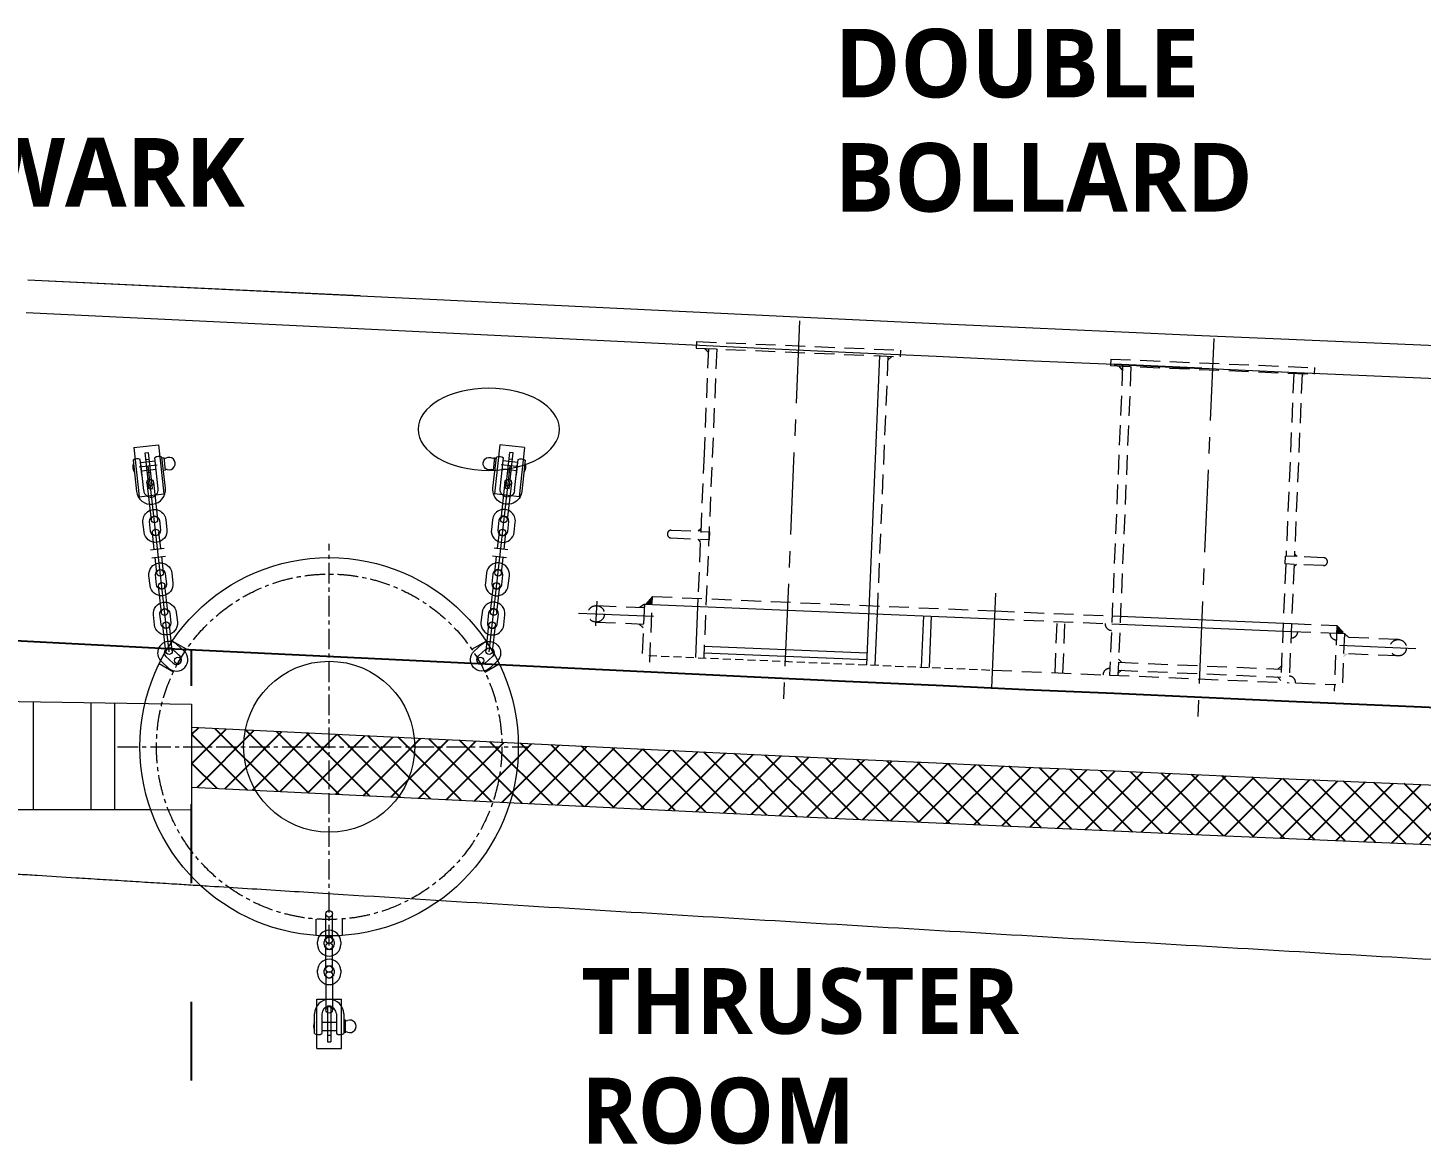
# Model space of a CAD drawing. Extents: x 766778 to 845620, y 133762 to 209800.
# Drawn here: x 772634 to 776870, y 191789 to 195188 of the extents above; entities that cross this region are included whole.
import ezdxf

# ---------------------------------------------------------------- set-up
doc = ezdxf.new("R2010")
doc.units = 0
doc.header["$MEASUREMENT"] = 0
for name, pattern in [('ACAD_ISO03W100', [30, 12, -18]), ('CENTER', [2, 1.25, -0.25, 0.25, -0.25]), ('CENTERX2', [4, 2.5, -0.5, 0.5, -0.5]), ('HIDDEN', [0.375, 0.25, -0.125]), ('HIDDEN medium', [90, 60, -30])]:
    doc.linetypes.add(name, pattern=pattern)
doc.layers.get('0').update_dxf_attribs({"color": 1, "linetype": 'CONTINUOUS'})
for name, color, linetype in [('1', 2, 'CONTINUOUS'), ('6', 7, 'CONTINUOUS'), ('GA', 7, 'CONTINUOUS')]:
    doc.layers.add(name, color=color, linetype=linetype)
doc.layers.add('5_16.79@3.35', color=7, linetype='CONTINUOUS', true_color=0x000000)
doc.layers.add('DIM', color=1, linetype='CONTINUOUS', lineweight=25)

# ---------------------------------------------------------------- blocks, each defined once
blk = doc.blocks.new('sfg')
at = {"linetype": 'HIDDEN medium', "lineweight": 9}
h = blk.add_hatch(color=7, dxfattribs=at)
h.paths.add_polyline_path([(2280602.3, 103863.9), (2280590.3, 103864.4), (2280601.8, 103851.9)])
h.paths.add_polyline_path([(2281159.8, 103840.3), (2281147.8, 103840.8), (2281147.3, 103828.8)])
h = blk.add_hatch(color=7, dxfattribs=at)
h.paths.add_polyline_path([(2281861.1, 103810.6), (2281849.2, 103811.1), (2281860.6, 103798.6)])
h.paths.add_polyline_path([(2282418.6, 103787), (2282406.7, 103787.5), (2282406.2, 103775.6)])
h = blk.add_hatch(color=7, dxfattribs=at)
h.paths.add_polyline_path([(2280570.8, 103308.7), (2280578.8, 103308.4), (2280579.1, 103316.4)])
h.paths.add_polyline_path([(2280577.8, 103284.4), (2280569.8, 103284.7), (2280577.4, 103276.4)])
h = blk.add_hatch(color=7, dxfattribs=at)
h.paths.add_polyline_path([(2282391.2, 103231.7), (2282383.2, 103232), (2282383.5, 103240)])
h.paths.add_polyline_path([(2282382.1, 103208.1), (2282390.1, 103207.7), (2282381.8, 103200.1)])
h = blk.add_hatch(color=7, dxfattribs=at)
h.paths.add_polyline_path([(2280407.3, 103087.4), (2280392.8, 103077), (2280406.8, 103076.4)])
h.paths.add_polyline_path([(2280404.7, 103026.5), (2280390.6, 103027.1), (2280404.2, 103015.5)])
for points in [[(2280431.3, 103086.4), (2280432.3, 103110.4), (2280411.3, 103087.3)], [(2282535.4, 102997.4), (2282512.4, 103022.4), (2282511.4, 102998.4)]]:
    blk.add_hatch(color=7, dxfattribs=at).paths.add_polyline_path(points)
h = blk.add_hatch(color=7, dxfattribs=at)
h.paths.add_polyline_path([(2282535.4, 102997.4), (2282549, 102985.8), (2282534.9, 102986.4)])
h.paths.add_polyline_path([(2282532.8, 102936.5), (2282546.9, 102935.9), (2282532.3, 102925.5)])
at = {"color": 7, "linetype": 'CENTERX2', "lineweight": 9, "ltscale": 100}
for p, q in [((2280879.1, 103947.9), (2280830, 102789.2)), ((2282137.9, 103894.7), (2282088.9, 102736))]:
    blk.add_line(p, q, dxfattribs=at)
at = {"color": 7, "linetype": 'HIDDEN medium', "lineweight": 9}
for p, q in [((2280566.2, 103885.4), (2280565.3, 103865.4)), ((2280565.3, 103865.4), (2281184.8, 103839.2)), ((2280566.2, 103885.4), (2281185.6, 103859.2)), ((2280627.6, 103862.8), (2280587.9, 102923.6)), ((2280602.3, 103863.9), (2280588.7, 103544.2)), ((2280601.8, 103851.9), (2280590.3, 103864.4)), ((2281185.6, 103859.2), (2281184.8, 103839.2)), ((2281147.8, 103840.8), (2281115.7, 103081.5)), ((2281147.3, 103828.8), (2281159.8, 103840.3)), ((2281861.1, 103810.6), (2281821.4, 102871.5)), ((2281825, 103832.2), (2281824.2, 103812.2)), ((2281824.2, 103812.2), (2282443.6, 103786)), ((2281825, 103832.2), (2282444.5, 103806)), ((2281886.5, 103809.5), (2281846.8, 102870.4)), ((2281860.6, 103798.6), (2281849.2, 103811.1)), ((2282444.5, 103806), (2282443.6, 103786)), ((2282381.3, 103788.6), (2282357.8, 103233.1)), ((2282406.7, 103787.5), (2282383.2, 103232)), ((2280588.7, 103544.2), (2280570.1, 103104.6)), ((2280488.7, 103312.2), (2280606.2, 103307.2)), ((2280579.1, 103316.4), (2280570.8, 103308.7)), ((2280605.2, 103283.2), (2280606.2, 103307.2)), ((2280487.7, 103288.2), (2280605.2, 103283.2)), ((2280569.8, 103284.7), (2280577.4, 103276.4)), ((2282354.7, 103209.2), (2282355.7, 103233.2)), ((2282473.2, 103228.2), (2282355.7, 103233.2)), ((2282383.5, 103240), (2282391.2, 103231.7)), ((2282356.8, 103209.1), (2282341.5, 102849.5)), ((2282472.2, 103204.2), (2282354.7, 103209.2)), ((2282382.1, 103208.1), (2282366.9, 102848.4)), ((2282390.1, 103207.7), (2282381.8, 103200.1)), ((2280261.9, 103082.6), (2280406.8, 103076.4)), ((2280407.3, 103087.4), (2280392.8, 103077)), ((2280407.3, 103087.4), (2280399.8, 102911.6)), ((2280432.3, 103110.4), (2280411.3, 103087.3)), ((2280423.8, 102910.6), (2280432.3, 103110.4)), ((2280432.3, 103110.4), (2281472.3, 103066.4)), ((2281471.3, 103042.4), (2281828, 103027.3)), ((2281472.3, 103066.4), (2281829, 103051.3)), ((2280259.8, 103032.6), (2280404.7, 103026.5)), ((2280404.2, 103015.5), (2280390.6, 103027.1)), ((2281655.6, 102878.5), (2281662.2, 103034.3)), ((2281679.5, 102877.5), (2281686.1, 103033.3)), ((2282373.5, 103004.2), (2282511.4, 102998.4)), ((2282374.5, 103028.2), (2282512.4, 103022.4)), ((2282512.4, 103022.4), (2282504, 102822.6)), ((2282511.4, 102998.4), (2282535.4, 102997.4)), ((2282512.4, 103022.4), (2282531.5, 103001.6)), ((2282535.4, 102997.4), (2282527.9, 102821.6)), ((2282699.8, 102979.4), (2282534.9, 102986.4)), ((2282535.4, 102997.4), (2282549, 102985.8)), ((2281848.9, 102920.3), (2281858.5, 102909.9)), ((2282697.6, 102929.5), (2282532.8, 102936.5)), ((2281464.7, 102886.6), (2281801.4, 102872.3)), ((2281821.4, 102871.5), (2282366.9, 102848.4)), ((2281857.5, 102886), (2281847, 102876.4)), ((2281847.5, 102886.4), (2282342.2, 102865.4)), ((2281848.5, 102910.4), (2282343.2, 102889.4)), ((2282343.7, 102899.4), (2282333.2, 102889.8)), ((2282332.2, 102865.9), (2282341.8, 102855.5)), ((2282386.9, 102847.5), (2282508.8, 102842.4))]:
    blk.add_line(p, q, dxfattribs=at)
at = {"color": 7, "linetype": 'HIDDEN medium', "lineweight": 9, "ltscale": 100}
for p, q in [((2281122.4, 103841.9), (2281082.7, 102902.7)), ((2280262.5, 103096.5), (2280259.3, 103021.1)), ((2280407.3, 103087.4), (2281471.3, 103042.4)), ((2280570.1, 103104.6), (2280562.5, 102924.7)), ((2281474.6, 103120.8), (2281462.5, 102832.8)), ((2280206.9, 103059.9), (2280434.9, 103050.2)), ((2281115.7, 103081.5), (2281108, 102901.6)), ((2281249.9, 102895.6), (2281256.5, 103051.5)), ((2281273.9, 102894.6), (2281280.5, 103050.5)), ((2281829, 103051.3), (2282374.5, 103028.2)), ((2281828, 103027.3), (2282373.5, 103004.2)), ((2280589.4, 102959.6), (2281084.2, 102938.7)), ((2282520.3, 102962), (2282752.8, 102952.2)), ((2280588.6, 102939.6), (2281083.3, 102918.7))]:
    blk.add_line(p, q, dxfattribs=at)
at = {"color": 7, "linetype": 'HIDDEN', "lineweight": 9, "ltscale": 100}
blk.add_line((2280420.7, 102930.7), (2281464.7, 102886.6), dxfattribs=at)
at = {"color": 7, "linetype": 'HIDDEN medium', "lineweight": 9}
for centre in [(2280260.9, 103057.6), (2282698.7, 102954.5)]:
    blk.add_circle(centre, 25, dxfattribs=at)
for centre, radius, start, end in [((2280489.2, 103300.2), 12, 92.341, 262.8137), ((2282471.7, 103216.3), 12, 272.341, 82.8137), ((2281828, 103027.3), 20, 177.5773, 267.5773), ((2282373.5, 103004.2), 20, 267.5773, 357.5773), ((2282511.4, 102998.4), 20, 177.5773, 267.5773), ((2281821.4, 102871.5), 20, 87.5773, 177.5773), ((2282366.9, 102848.4), 20, 357.5773, 87.5773)]:
    blk.add_arc(centre, radius, start, end, dxfattribs=at)
blk = doc.blocks.new('A$C0AF0799E')
at = {"color": 253, "linetype": 'Continuous', "lineweight": 5}
for p, q in [((-66.5, 85.8), (-66.5, -9.5)), ((-44.5, 85.8), (-44.5, -9.5)), ((0, 85.8), (0, 3.3)), ((22, -9.5), (22, 85.8)), ((-71.5, -6.2), (-71.5, 31.8)), ((-71.5, 31.8), (-66.5, 31.8)), ((0, 25.5), (-44.5, 25.5)), ((0, 0), (-44.5, 0)), ((0, 38), (0, -9.5)), ((-71.5, -6.2), (-66.5, -6.2))]:
    blk.add_line(p, q, dxfattribs=at)
for centre, radius, start, end in [((-22.2, 85.8), 44.2, 0, 180), ((-22.2, 85.8), 22.2, 0, 180), ((-85.5, 12.8), 19, 65.4822, 294.5178), ((-75.6, 34.6), 5, 245.0905, 324.7924), ((-1.7, 12.8), 26.9, 331.7008, 28.2992), ((-75.6, -9.1), 5, 35.2076, 114.9095), ((-55.5, 9.2), 21.7, 239.4898, 300.5102), ((11, 9.2), 21.7, 239.4898, 300.5102)]:
    blk.add_arc(centre, radius, start, end, dxfattribs=at)
blk = doc.blocks.new('A$C2D362A5A')
at = {"color": 253, "lineweight": 5}
for p, q in [((-593.7, 909.2), (-519.1, 917.5)), ((-593.7, 909.2), (-577.1, 760.2)), ((-559.1, 893), (-549.2, 894.1)), ((-547, 783.6), (-559.1, 893)), ((-537.1, 784.7), (-549.2, 894.1)), ((-519.1, 917.5), (-502.5, 768.4)), ((519.1, 917.5), (502.5, 768.4)), ((593.7, 909.2), (519.1, 917.5)), ((537.1, 784.7), (549.2, 894.1)), ((547, 783.6), (559.1, 893)), ((559.1, 893), (549.2, 894.1)), ((593.7, 909.2), (577.1, 760.2)), ((-577.1, 760.2), (-502.5, 768.4)), ((-547, 783.6), (-537.1, 784.7)), ((577.1, 760.2), (502.5, 768.4)), ((547, 783.6), (537.1, 784.7)), ((-37.5, -917), (-37.5, -767)), ((-37.5, -767), (37.5, -767)), ((-5, -787), (-5, -897)), ((-5, -787), (5, -787)), ((5, -787), (5, -897)), ((37.5, -917), (37.5, -767)), ((-37.5, -917), (37.5, -917)), ((-5, -897), (5, -897))]:
    blk.add_line(p, q, dxfattribs=at)
at = {"color": 253, "lineweight": 5, "ltscale": 25}
for p, q in [((-486.5, 288.4), (-550, 853.7)), ((-550, 853.7), (-550, 853.7)), ((486.5, 288.4), (550, 853.7)), ((550, 853.7), (550, 853.7))]:
    blk.add_line(p, q, dxfattribs=at)
at = {"color": 253, "linetype": 'Continuous', "lineweight": 5, "ltscale": 3}
for p, q in [((-554.2, 802.3), (-541.3, 690)), ((-534.3, 804.6), (-521.4, 692.3)), ((534.3, 804.6), (521.4, 692.3)), ((554.2, 802.3), (541.3, 690)), ((-433.3, 296.4), (-476.8, 321.4)), ((433.3, 296.4), (476.8, 321.4)), ((-456.5, 278.3), (-476.2, 296.4)), ((-473.3, 227.1), (-516.8, 252.2)), ((473.3, 227.1), (516.8, 252.2)), ((-40, -523.5), (-40, -573.6)), ((40, -523.5), (40, -573.6)), ((-10, -692.9), (-10, -799.5)), ((10, -692.9), (10, -799.5))]:
    blk.add_line(p, q, dxfattribs=at)
at = {"color": 253, "linetype": 'Continuous', "lineweight": 5}
for p, q in [((-531.6, 600.2), (-537.2, 650.2)), ((-511.8, 602.4), (-517.3, 652.4)), ((511.8, 602.4), (517.3, 652.4)), ((531.6, 600.2), (537.2, 650.2)), ((-543.4, 598.9), (-501.4, 603.6)), ((543.4, 598.9), (501.4, 603.6)), ((-539, 574.5), (-497, 579.2)), ((-523.4, 527.5), (-528.8, 575.7)), ((-503.5, 529.7), (-508.9, 577.9)), ((539, 574.5), (497, 579.2)), ((503.5, 529.7), (508.9, 577.9)), ((523.4, 527.5), (528.8, 575.7)), ((-510, 408.5), (-518.9, 488)), ((-490.2, 410.7), (-499.1, 490.2)), ((490.2, 410.7), (499.1, 490.2)), ((510, 408.5), (518.9, 488)), ((-496.7, 289.2), (-505.6, 368.7)), ((-476.8, 291.4), (-485.7, 370.9)), ((476.8, 291.4), (485.7, 370.9)), ((496.7, 289.2), (505.6, 368.7)), ((-10, -587.8), (-10, -507.8)), ((10, -587.8), (10, -507.8)), ((-35, -601.3), (-35, -592.8)), ((-15, -601.3), (-15, -592.8)), ((15, -592.8), (15, -601.3)), ((35, -592.8), (35, -601.3)), ((-10, -675.7), (-10, -606.3)), ((10, -675.7), (10, -606.3)), ((-35, -687.9), (-35, -677.9)), ((-15, -687.9), (-15, -677.9)), ((15, -677.9), (15, -687.9)), ((35, -677.9), (35, -687.9)), ((-44.2, -872), (-44.2, -811.8)), ((-22.2, -811.8), (-22.2, -859.2)), ((-22.2, -824.5), (-22.2, -872)), ((-22.2, -837), (22.2, -837)), ((22.2, -811.8), (22.2, -872)), ((44.2, -811.8), (44.2, -872)), ((49.2, -830.7), (44.2, -830.7)), ((49.2, -868.7), (49.2, -830.7)), ((-22.2, -862.5), (22.2, -862.5)), ((49.2, -868.7), (44.2, -868.7))]:
    blk.add_line(p, q, dxfattribs=at)
at = {"color": 253, "linetype": 'CENTER', "lineweight": 9, "ltscale": 50}
for p, q in [((0, -603.8), (0, 617.1)), ((-643.3, 0), (605.6, 0))]:
    blk.add_line(p, q, dxfattribs=at)
at = {"color": 253, "linetype": 'Continuous', "lineweight": 5}
for points in [[(-565.9, 682.3, -1), (-496.3, 690), (-493, 660.2, -1), (-562.6, 652.4)], [(565.9, 682.3, 1), (496.3, 690), (493, 660.2, 1), (562.6, 652.4)], [(-542.7, 654.6), (-546, 684.5, -1), (-516.2, 687.8), (-512.9, 658, -1)], [(542.7, 654.6), (546, 684.5, 1), (516.2, 687.8), (512.9, 658, 1)], [(-547.7, 520, -1), (-478.1, 527.8), (-474.8, 497.9, -1), (-544.4, 490.1)], [(547.7, 520, 1), (478.1, 527.8), (474.8, 497.9, 1), (544.4, 490.1)], [(-524.5, 492.4), (-527.8, 522.2, -1), (-498, 525.5), (-494.7, 495.7, -1)], [(524.5, 492.4), (527.8, 522.2, 1), (498, 525.5), (494.7, 495.7, 1)], [(-534.3, 400.7, -1), (-464.8, 408.5), (-461.4, 378.7, -1), (-531, 370.9)], [(534.3, 400.7, 1), (464.8, 408.5), (461.4, 378.7, 1), (531, 370.9)], [(-511.1, 373.1), (-514.5, 402.9, -1), (-484.6, 406.3), (-481.3, 376.5, -1)], [(511.1, 373.1), (514.5, 402.9, 1), (484.6, 406.3), (481.3, 376.5, 1)], [(-487.9, 239.3, 1), (-440.6, 290.9), (-462.7, 311.1, 1), (-510, 259.5)], [(-496.5, 274.3), (-474.3, 254, 1), (-454.1, 276.1), (-476.2, 296.4, 1)], [(487.9, 239.3, -1), (440.6, 290.9), (462.7, 311.1, -1), (510, 259.5)], [(496.5, 274.3), (474.3, 254, -1), (454.1, 276.1), (476.2, 296.4, -1)]]:
    blk.add_lwpolyline(points, format="xyb", close=True, dxfattribs=at)
at = {"color": 253, "linetype": 'Continuous', "lineweight": 5, "ltscale": 3}
for centre in [(-544.3, 803.4), (544.3, 803.4), (-531.3, 691.1), (531.3, 691.1), (0, -692.9), (0, -799.5)]:
    blk.add_circle(centre, 10, dxfattribs=at)
at = {"color": 253, "linetype": 'Continuous', "lineweight": 5}
for centre in [(-527.3, 651.3), (527.3, 651.3), (-513.5, 528.8), (513.5, 528.8), (-509, 489.1), (509, 489.1), (-500.1, 409.6), (500.1, 409.6), (-495.7, 369.8), (495.7, 369.8), (-486.7, 290.3), (486.7, 290.3), (-460, 262.2), (460, 262.2), (0, -507.8), (0, -587.8), (0, -606.3), (0, -675.7)]:
    blk.add_circle(centre, 10, dxfattribs=at)
at = {"color": 253, "linetype": 'Continuous', "lineweight": 9}
for radius in [575, 260]:
    blk.add_circle((0, 0), radius, dxfattribs=at)
at = {"color": 253, "linetype": 'CENTER', "lineweight": 9, "ltscale": 50}
blk.add_circle((0, 0), 525, dxfattribs=at)
at = {"color": 253, "linetype": 'Continuous', "lineweight": 5}
for centre, radius, start, end in [((0, -592.8), 35, 0, 180), ((0, -592.8), 15, 0, 180), ((0, -601.3), 35, 180, 0), ((0, -601.3), 15, 180, 0), ((0, -680.4), 35, 0, 180), ((0, -680.4), 15, 0, 180), ((0, -687.9), 35, 180, 0), ((0, -687.9), 15, 180, 0), ((0, -811.8), 44.2, 0, 180), ((0, -811.8), 22.2, 0, 180), ((-20.6, -849.7), 26.9, 151.7008, 208.2992), ((53.3, -827.9), 5, 215.2076, 294.9095), ((63.2, -849.7), 19, 245.4822, 114.5178), ((-33.2, -853.3), 21.7, 239.4898, 300.5102), ((33.2, -853.3), 21.7, 239.4898, 300.5102), ((53.3, -871.6), 5, 65.0905, 144.7924)]:
    blk.add_arc(centre, radius, start, end, dxfattribs=at)
at = {"layer": '1', "color": 253, "lineweight": 5}
for p, q in [((-556.9, 873.1), (-547, 874.2)), ((556.9, 873.1), (547, 874.2)), ((-552.5, 833.3), (-542.6, 834.4)), ((552.5, 833.3), (542.6, 834.4)), ((-5, -837), (5, -837)), ((-5, -877), (5, -877))]:
    blk.add_line(p, q, dxfattribs=at)
at = {"layer": '6', "color": 253, "lineweight": 5}
for p, q in [((-577.4, 850.7), (-522.6, 856.8)), ((577.4, 850.7), (522.6, 856.8))]:
    blk.add_line(p, q, dxfattribs=at)
at = {"color": 253, "linetype": 'Continuous', "lineweight": 5, "rotation": 186.3399070232863}
blk.add_blockref('A$C0AF0799E', (-573.3, 864), dxfattribs=at)
at = {"color": 253, "linetype": 'Continuous', "lineweight": 5, "xscale": -1, "rotation": 173.6600929767138}
blk.add_blockref('A$C0AF0799E', (573.3, 864), dxfattribs=at)
blk = doc.blocks.new('bl2')
at = {"color": 252, "linetype": 'ACAD_ISO03W100', "ltscale": 20}
blk.add_line((773132.3, 190187.8), (773132.3, 193298.1), dxfattribs=at)
at = {"color": 63, "lineweight": 13, "ltscale": 25}
for p, q in [((771238.1, 193160.9), (773132.3, 193132.1)), ((772651, 193139.4), (772651, 192810.4)), ((772825.7, 193136.8), (772825.7, 192810.5)), ((772897.7, 193135.7), (772897.7, 192810.5)), ((773132.3, 193132.1), (773132.3, 192810.4)), ((773132.3, 193104.8), (773132.3, 192810.4)), ((773132.3, 193062), (774842.2, 192978.9)), ((774842.2, 192978.9), (775120.3, 192966)), ((775120.3, 192966), (775395.2, 192953.4)), ((775395.2, 192953.4), (775667.1, 192941)), ((775667.1, 192941), (775936.3, 192929)), ((775936.3, 192929), (776202.9, 192917.1)), ((776202.9, 192917.1), (776467.2, 192905.6)), ((773132.3, 192880), (774842.2, 192796.9)), ((776467.2, 192905.6), (776989.6, 192883.2)), ((774842.2, 192796.9), (775120.3, 192784)), ((775120.3, 192784), (775395.2, 192771.4)), ((775395.2, 192771.4), (775667.1, 192759.1)), ((775667.1, 192759.1), (775936.3, 192747)), ((775936.3, 192747), (776202.9, 192735.2)), ((776202.9, 192735.2), (776467.2, 192723.6)), ((776467.2, 192723.6), (776989.6, 192701.2))]:
    blk.add_line(p, q, dxfattribs=at)
blk.add_open_spline([(773132.3, 192810.4), (771739.4, 192811), (771732, 192811.6), (771716.8, 192812.8), (771709.2, 192813.4), (771686.3, 192815.2), (771671, 192816.5), (771640.4, 192819), (771625.2, 192820.2), (771594.6, 192822.8), (771579.4, 192824.2), (771564.1, 192825.5), (771497.4, 192831.4), (771430.7, 192837.7), (771364.1, 192844.5), (771297.3, 192851.4), (771230.7, 192858.8), (771164.1, 192866.9), (771148.8, 192868.7), (771133.5, 192870.7), (771110.6, 192873.6), (771102.9, 192874.5), (771087.7, 192876.5), (771080, 192877.5), (771064.7, 192879.5), (771057.1, 192880.5), (771041.8, 192882.5), (771034.2, 192883.5), (771018.9, 192885.5), (771011.3, 192886.5), (770996, 192888.6), (770988.4, 192889.6), (770980.7, 192890.6)], degree=3, knots=[31715.281454, 31715.281454, 31715.281454, 31715.281454, 31737.763345, 31737.763345, 31760.758188, 31760.758188, 31806.747871, 31806.747871, 31852.737607, 31852.737607, 31898.727392, 31898.727392, 31898.727392, 32099.63376, 32099.63376, 32099.63376, 32300.885281, 32300.885281, 32300.885281, 32347.101988, 32347.101988, 32370.210457, 32370.210457, 32393.318943, 32393.318943, 32416.427407, 32416.427407, 32439.535881, 32439.535881, 32462.64436, 32462.64436, 32485.752844, 32485.752844, 32485.752844, 32485.752844], dxfattribs=at)
at = {"layer": '6', "color": 7, "linetype": 'Continuous'}
blk.add_line((775936.3, 194165.1), (776202.9, 194153.2), dxfattribs=at)
at = {"layer": 'DIM', "color": 253, "lineweight": 9, "extrusion": (0, 0, -1)}
blk.add_ellipse((774035.4, 193967.5), major_axis=(-215, 0), ratio=0.580883, dxfattribs=at)
at = {"layer": 'GA', "color": 252, "lineweight": 0, "ltscale": 0.25}
for p, q in [((772634.5, 194422.2), (773372.2, 194386.4)), ((772634.5, 194422.2), (773644.8, 194373.8)), ((773372.2, 194386.4), (775120.3, 194302.1)), ((772629, 194322.6), (773366.7, 194286.7)), ((773366.7, 194286.7), (774842.2, 194215)), ((775120.3, 194302.1), (775395.2, 194289.5)), ((775395.2, 194289.5), (775667.1, 194277.1)), ((775667.1, 194277.1), (775936.3, 194265.1)), ((775936.3, 194265.1), (776202.9, 194253.2)), ((776202.9, 194253.2), (776467.2, 194241.7)), ((776467.2, 194241.7), (776989.6, 194219.3)), ((774842.2, 194215), (775120.3, 194202.1)), ((775120.3, 194202.1), (775395.2, 194189.5)), ((775395.2, 194189.5), (775667.1, 194177.1)), ((775667.1, 194177.1), (775936.3, 194165.1)), ((776202.9, 194153.2), (776467.2, 194141.7)), ((776467.2, 194141.7), (776989.6, 194119.3))]:
    blk.add_line(p, q, dxfattribs=at)
blk.add_open_spline([(803136.9, 192478.7), (803136.8, 192494.7), (803136.2, 192510.8), (803133.9, 192542.7), (803132.2, 192558.6), (803128.4, 192582.4), (803127, 192590.2), (803123.7, 192605.9), (803121.8, 192613.7), (803117.6, 192629.2), (803115.3, 192636.9), (803110.2, 192652.1), (803107.4, 192659.6), (803104.4, 192667), (803102.6, 192671.5), (803100.7, 192676), (803096.7, 192684.9), (803094.6, 192689.2), (803090.2, 192697.9), (803087.9, 192702.2), (803083, 192710.6), (803080.5, 192714.7), (803072.3, 192726.9), (803066.5, 192734.6), (803056.9, 192745.7), (803053.6, 192749.2), (803046.9, 192756.2), (803043.4, 192759.6), (803039.8, 192762.9), (803035.6, 192766.9), (803031.2, 192770.8), (803022.4, 192778.3), (803017.8, 192782), (803008.7, 192789.2), (803004, 192792.7), (802994.7, 192799.6), (802989.9, 192802.9), (802975.5, 192812.8), (802965.7, 192819.1), (802946, 192831.3), (802935.9, 192837.2), (802925.7, 192842.9), (802912.8, 192850.1), (802899.9, 192856.9), (802873.4, 192869.9), (802860, 192876.1), (802833, 192887.9), (802819.3, 192893.5), (802791.9, 192904.2), (802778, 192909.3), (802764.2, 192914.2), (802754.6, 192917.6), (802745, 192920.9), (802725.8, 192927.3), (802716.2, 192930.5), (802687.3, 192939.7), (802667.8, 192945.6), (802628.9, 192956.9), (802609.3, 192962.3), (802570.2, 192972.6), (802550.5, 192977.6), (802530.8, 192982.3), (802489.6, 192992.2), (802448.1, 193001), (802364.7, 193016.7), (802322.8, 193023.5), (802280.8, 193029.5), (802268.7, 193031.2), (802256.6, 193032.9), (802232.4, 193036), (802220.3, 193037.5), (802196, 193040.4), (802183.9, 193041.8), (802159.6, 193044.3), (802147.4, 193045.6), (802123.1, 193047.9), (802110.9, 193049), (802086.6, 193051.2), (802074.4, 193052.2), (802050.1, 193054.2), (802037.9, 193055.2), (802013.5, 193057), (802001.4, 193057.9), (801989.2, 193058.8), (801970.1, 193060.1), (801951, 193061.4), (801912.9, 193063.9), (801893.8, 193065.1), (801855.6, 193067.4), (801836.5, 193068.5), (801798.3, 193070.6), (801779.2, 193071.6), (801741, 193073.4), (801721.9, 193074.3), (801683.7, 193075.9), (801664.6, 193076.7), (801607.3, 193078.7), (801569.1, 193079.9), (801530.8, 193080.7), (801364.1, 193084.3), (801197.5, 193082), (801030.8, 193076.1), (800863.9, 193070.1), (800697.3, 193060.4), (800530.8, 193046.7), (800364, 193033), (800197.2, 193015.3), (800030.8, 192996.3), (799864.1, 192977.4), (799697.4, 192957.1), (799530.8, 192936.5), (799364.1, 192915.8), (799197.5, 192894.7), (799030.8, 192873.9), (798864.2, 192853), (798697.6, 192832.4), (798530.8, 192812.4), (798364.2, 192792.4), (798197.5, 192773.2), (798030.8, 192753.5), (797947.5, 192743.7), (797864.2, 192733.8), (797697.5, 192714.1), (797614.2, 192704.4), (797530.8, 192694.8), (797364.3, 192675.8), (797197.6, 192657.7), (797030.8, 192640), (796864.2, 192622.4), (796697.6, 192605.3), (796530.8, 192588.9), (796364.2, 192572.5), (796197.6, 192557), (796030.8, 192542.2), (795864.2, 192527.4), (795697.5, 192513.5), (795530.8, 192499.3), (795364.2, 192485.1), (795197.5, 192470.7), (795030.8, 192457.1), (794864.3, 192443.6), (794697.6, 192430.8), (794530.8, 192419.5), (794364.2, 192408.1), (794197.5, 192398.1), (794030.8, 192388.1), (793864.2, 192378), (793697.5, 192368.1), (793530.8, 192357.3), (793364.1, 192346.6), (793197.4, 192335), (793030.8, 192322.5), (792864.1, 192310), (792697.5, 192296.5), (792530.8, 192284.1), (792364.2, 192271.7), (792197.6, 192260.3), (792030.8, 192250.1), (791864.2, 192240), (791697.5, 192231), (791530.8, 192222.5), (791485.7, 192220.2), (791440.6, 192218), (791350.3, 192213.5), (791305.2, 192211.3), (791169.7, 192204.9), (791079.5, 192200.7), (790989.2, 192196.6), (790929.8, 192194), (790870.4, 192191.3), (790751.6, 192186.1), (790692.2, 192183.5), (790514, 192175.6), (790395.2, 192170.4), (790276.5, 192164.9), (787982, 192165), (785687.5, 192165), (783393.1, 192165.1), (783324.7, 192165.6), (783256.3, 192166), (783119.5, 192166.8), (783051.2, 192167.2), (782914.4, 192168), (782846, 192168.4), (782743.5, 192169), (782709.3, 192169.2), (782640.9, 192169.6), (782606.7, 192169.8), (782572.5, 192170), (782527.4, 192170.3), (782482.2, 192170.6), (782391.9, 192171.4), (782346.8, 192171.8), (782256.5, 192172.6), (782211.4, 192173.1), (782121.1, 192174), (782076, 192174.5), (782030.8, 192175), (781864.2, 192176.9), (781697.5, 192178.8), (781530.8, 192180.5), (781364.2, 192182.1), (781197.5, 192183.5), (781030.8, 192185.4), (780864.2, 192187.4), (780697.5, 192189.8), (780530.8, 192193.3), (780364.1, 192196.8), (780197.5, 192201.3), (780030.8, 192206.9), (779864.1, 192212.5), (779697.5, 192219.2), (779530.8, 192226.4), (779364.2, 192233.6), (779197.5, 192241.3), (779030.8, 192249.1), (778864.2, 192256.9), (778697.5, 192264.8), (778530.8, 192272.7), (778364.2, 192280.6), (778197.5, 192288.6), (778030.8, 192296.8), (777864.2, 192304.9), (777697.5, 192313.2), (777530.8, 192321.8), (777364.2, 192330.4), (777197.5, 192339.4), (777030.8, 192348.6), (776864.2, 192357.8), (776697.5, 192367.3), (776530.8, 192377), (776364.2, 192386.7), (776197.5, 192396.5), (776030.8, 192406.3), (775864.2, 192416.1), (775697.5, 192426), (775530.8, 192435.9), (775364.2, 192445.8), (775197.5, 192455.7), (775030.8, 192465.6), (774864.2, 192475.5), (774697.5, 192485.5), (774530.8, 192495.5), (774364.2, 192505.6), (774197.5, 192515.7), (774030.8, 192525.9), (773864.2, 192536.1), (773697.5, 192546.4), (773530.8, 192556.8), (773492.6, 192559.2), (773454.4, 192561.5), (773378.1, 192566.3), (773339.9, 192568.7), (773263.5, 192573.5), (773225.3, 192575.8), (773168, 192579.4), (773148.9, 192580.6), (773110.7, 192583), (773091.6, 192584.2), (773072.5, 192585.4), (773048.2, 192586.9), (773023.9, 192588.4), (772975.3, 192591.5), (772951, 192593), (772902.4, 192596.1), (772878.1, 192597.6), (772829.4, 192600.6), (772805.1, 192602.1), (772780.8, 192603.7), (772741.5, 192606.1), (772702.1, 192608.6), (772643.1, 192612.3), (772623.4, 192613.5), (772584.1, 192616), (772564.4, 192617.3), (772544.7, 192618.5), (772529.2, 192619.5), (772513.7, 192620.4), (772482.7, 192622.4), (772467.1, 192623.4), (772420.6, 192626.3), (772389.6, 192628.2), (772358.5, 192630.2), (772293.7, 192634.2), (772228.9, 192638.3), (772164.1, 192642.4), (772148.8, 192643.4), (772133.5, 192644.3), (772103, 192646.3), (772087.7, 192647.2), (772057.1, 192649.2), (772041.9, 192650.2), (772018.9, 192651.6), (772011.3, 192652.1), (771996, 192653.1), (771988.4, 192653.6), (771980.7, 192654.1), (771971, 192654.7), (771961.3, 192655.4), (771941.9, 192656.6), (771932.1, 192657.3), (771912.7, 192658.6), (771903, 192659.2), (771883.5, 192660.6), (771873.8, 192661.2), (771864.1, 192661.9), (771854.4, 192662.6), (771844.6, 192663.3), (771830, 192664.3), (771825.2, 192664.7), (771815.5, 192665.4), (771810.6, 192665.8), (771800.9, 192666.5), (771796, 192666.8), (771786.3, 192667.6), (771781.4, 192667.9), (771766.9, 192669.1), (771757.1, 192669.8), (771747.4, 192670.6), (771739.8, 192671.2), (771732.1, 192671.8), (771716.8, 192673), (771709.2, 192673.6), (771686.3, 192675.4), (771671, 192676.7), (771640.4, 192679.2), (771625.2, 192680.5), (771594.6, 192683), (771579.4, 192684.4), (771564.1, 192685.7), (771497.4, 192691.6), (771430.7, 192697.9), (771364.1, 192704.7), (771297.3, 192711.6), (771230.7, 192719), (771164.1, 192727.1), (771148.8, 192729), (771133.5, 192730.9), (771110.6, 192733.8), (771102.9, 192734.7), (771087.7, 192736.7), (771080, 192737.7), (771064.7, 192739.7), (771057.1, 192740.7), (771041.8, 192742.7), (771034.2, 192743.7), (771018.9, 192745.7), (771011.3, 192746.7), (770996, 192748.8), (770988.4, 192749.8), (770980.7, 192750.8), (770975.9, 192751.5), (770971, 192752.2), (770961.3, 192753.5), (770956.4, 192754.1), (770946.7, 192755.5), (770941.8, 192756.1), (770932.1, 192757.4), (770927.3, 192758.1), (770917.5, 192759.4), (770912.7, 192760.1), (770903, 192761.5), (770898.1, 192762.1), (770888.4, 192763.5), (770883.5, 192764.2), (770873.8, 192765.5), (770868.9, 192766.2), (770864.1, 192766.9), (770859.6, 192767.6), (770855, 192768.2), (770846, 192769.5), (770841.5, 192770.2), (770832.4, 192771.5), (770827.9, 192772.2), (770818.9, 192773.5), (770814.4, 192774.2), (770791.6, 192777.8), (770773.9, 192780.7), (770755.7, 192783.9), (770745.8, 192785.7), (770735.8, 192787.5), (770716, 192791.2), (770706, 192793.1), (770686.3, 192797.1), (770676.1, 192799.3), (770661.5, 192802.5), (770656.5, 192803.7), (770646.8, 192806), (770641.7, 192807.3), (770636.9, 192808.6)], degree=3, knots=[0, 0, 0, 0, 47.955401, 47.955401, 95.939036, 95.939036, 119.98911, 119.98911, 144.053794, 144.053794, 168.147186, 168.147186, 192.287828, 192.287828, 192.287828, 206.832256, 206.832256, 221.384412, 221.384412, 235.948829, 235.948829, 250.521945, 250.521945, 279.838646, 279.838646, 294.414586, 294.414586, 308.980399, 308.980399, 308.980399, 326.4381, 326.4381, 343.901306, 343.901306, 361.366669, 361.366669, 378.835042, 378.835042, 413.708967, 413.708967, 448.604292, 448.604292, 448.604292, 492.919359, 492.919359, 537.163616, 537.163616, 581.335149, 581.335149, 625.46499, 625.46499, 625.46499, 655.912724, 655.912724, 686.362301, 686.362301, 747.078107, 747.078107, 807.854559, 807.854559, 868.643703, 868.643703, 868.643703, 995.911499, 995.911499, 1123.168364, 1123.168364, 1123.168364, 1159.816371, 1159.816371, 1196.465362, 1196.465362, 1233.115224, 1233.115224, 1269.76601, 1269.76601, 1306.415504, 1306.415504, 1343.065521, 1343.065521, 1379.715738, 1379.715738, 1416.366183, 1416.366183, 1416.366183, 1473.727814, 1473.727814, 1531.089825, 1531.089825, 1588.452174, 1588.452174, 1645.814859, 1645.814859, 1703.178313, 1703.178313, 1760.542146, 1760.542146, 1875.269624, 1875.269624, 1875.269624, 2375.429893, 2375.429893, 2375.429893, 2876.380445, 2876.380445, 2876.380445, 3378.954006, 3378.954006, 3378.954006, 3882.529073, 3882.529073, 3882.529073, 4386.436611, 4386.436611, 4386.436611, 4890.20026, 4890.20026, 4890.20026, 5393.656163, 5393.656163, 5393.656163, 5645.371669, 5645.371669, 5897.087171, 5897.087171, 5897.087171, 6400.08409, 6400.08409, 6400.08409, 6902.695488, 6902.695488, 6902.695488, 7404.876295, 7404.876295, 7404.876295, 7906.714252, 7906.714252, 7906.714252, 8408.491243, 8408.491243, 8408.491243, 8909.913773, 8909.913773, 8909.913773, 9410.903561, 9410.903561, 9410.903561, 9911.84798, 9911.84798, 9911.84798, 10413.065604, 10413.065604, 10413.065604, 10914.53812, 10914.53812, 10914.53812, 11415.698112, 11415.698112, 11415.698112, 11916.463637, 11916.463637, 11916.463637, 12052.035068, 12052.035068, 12187.60656, 12187.60656, 12458.749531, 12458.749531, 12458.749531, 12637.104674, 12637.104674, 12815.459856, 12815.459856, 13172.170208, 13172.170208, 13172.170208, 20055.559359, 20055.559359, 20055.559359, 20260.703828, 20260.703828, 20465.848315, 20465.848315, 20670.992812, 20670.992812, 20773.565064, 20773.565064, 20876.137317, 20876.137317, 20876.137317, 21011.559819, 21011.559819, 21146.982367, 21146.982367, 21282.404943, 21282.404943, 21417.827555, 21417.827555, 21417.827555, 21917.857426, 21917.857426, 21917.857426, 22417.882711, 22417.882711, 22417.882711, 22917.948027, 22917.948027, 22917.948027, 23418.140334, 23418.140334, 23418.140334, 23918.524652, 23918.524652, 23918.524652, 24419.040767, 24419.040767, 24419.040767, 24919.596289, 24919.596289, 24919.596289, 25420.175114, 25420.175114, 25420.175114, 25920.802865, 25920.802865, 25920.802865, 26421.518929, 26421.518929, 26421.518929, 26922.326401, 26922.326401, 26922.326401, 27423.183292, 27423.183292, 27423.183292, 27924.058911, 27924.058911, 27924.058911, 28424.941274, 28424.941274, 28424.941274, 28925.835898, 28925.835898, 28925.835898, 29426.75674, 29426.75674, 29426.75674, 29927.709944, 29927.709944, 29927.709944, 30042.516346, 30042.516346, 30157.322748, 30157.322748, 30272.12915, 30272.12915, 30329.532352, 30329.532352, 30386.935553, 30386.935553, 30386.935553, 30459.995239, 30459.995239, 30533.054926, 30533.054926, 30606.114612, 30606.114612, 30679.174299, 30679.174299, 30679.174299, 30797.469546, 30797.469546, 30856.61717, 30856.61717, 30915.764794, 30915.764794, 30915.764794, 30962.399312, 30962.399312, 31009.033829, 31009.033829, 31102.302865, 31102.302865, 31102.302865, 31297.146604, 31297.146604, 31297.146604, 31343.073197, 31343.073197, 31388.999791, 31388.999791, 31434.926387, 31434.926387, 31457.889686, 31457.889686, 31480.852985, 31480.852985, 31480.852985, 31510.085322, 31510.085322, 31539.317661, 31539.317661, 31568.550012, 31568.550012, 31597.782373, 31597.782373, 31597.782373, 31627.028881, 31627.028881, 31641.652146, 31641.652146, 31656.275415, 31656.275415, 31670.898686, 31670.898686, 31685.521961, 31685.521961, 31714.768509, 31714.768509, 31714.768509, 31737.763345, 31737.763345, 31760.758188, 31760.758188, 31806.747871, 31806.747871, 31852.737607, 31852.737607, 31898.727392, 31898.727392, 31898.727392, 32099.63376, 32099.63376, 32099.63376, 32300.885281, 32300.885281, 32300.885281, 32347.101988, 32347.101988, 32370.210457, 32370.210457, 32393.318943, 32393.318943, 32416.427407, 32416.427407, 32439.535881, 32439.535881, 32462.64436, 32462.64436, 32485.752844, 32485.752844, 32485.752844, 32500.474089, 32500.474089, 32515.195334, 32515.195334, 32529.916581, 32529.916581, 32544.637829, 32544.637829, 32559.359088, 32559.359088, 32574.080349, 32574.080349, 32588.801614, 32588.801614, 32603.522883, 32603.522883, 32603.522883, 32617.158206, 32617.158206, 32630.793535, 32630.793535, 32644.428901, 32644.428901, 32658.064301, 32658.064301, 32713.184785, 32713.184785, 32713.184785, 32743.757639, 32743.757639, 32774.331186, 32774.331186, 32804.453031, 32804.453031, 32819.607737, 32819.607737, 32834.571643, 32834.571643, 32834.571643, 32834.571643], dxfattribs=at)
at = {"color": 2, "ltscale": 25}
blk.add_blockref('A$C2D362A5A', (773550.3, 193002.6), dxfattribs=at)
blk = doc.blocks.new('B')
at = {"color": 252, "linetype": 'ACAD_ISO03W100', "ltscale": 20}
blk.add_blockref('bl2', (0, 0), dxfattribs=at)

msp = doc.modelspace()

# ---------------------------------------------------------------- hatches: boundary and pattern name
at = {"linetype": 'Continuous'}
h = msp.add_hatch(dxfattribs=at)
h.set_pattern_fill('ANSI37', color=252, scale=500)
h.paths.add_polyline_path([(774817.49104, 192980.10906), (773132.25044, 193062.00869), (773132.25044, 192880.04154), (774800.71905, 192798.957, -0.0166372009), (774799.44649, 192837.1908, -0.0628793241)])
h.paths.add_polyline_path([(775147.87551, 192964.72742), (775120.28975, 192965.99417), (774868.59367, 192977.68253, 0.0678299241), (774849.44649, 192837.1908), (775114.44649, 192837.1908, -0.1288796958)])
h.paths.add_polyline_path([(775114.44649, 192837.1908), (774849.44649, 192837.1908, 0.0193834943), (774851.02333, 192796.53132), (775119.93646, 192784.04343, -0.0515114824)])
h.paths.add_polyline_path([(774868.59367, 192977.68253), (774842.22042, 192978.90726), (774817.49104, 192980.10906, 0.0628793241), (774799.44649, 192837.1908), (774849.44649, 192837.1908, -0.0678299241)])
h.paths.add_polyline_path([(774849.44649, 192837.1908), (774799.44649, 192837.1908, 0.0166372009), (774800.71905, 192798.957), (774842.22042, 192796.94011), (774851.02333, 192796.53132, -0.0193834943)])
h.paths.add_polyline_path([(775374.44649, 192954.32319), (775147.87551, 192964.72742, 0.1288796958), (775114.44649, 192837.1908), (775374.44649, 192837.1908)])
h.paths.add_polyline_path([(775611.69955, 192943.54392), (775395.1794, 192953.37113), (775374.44649, 192954.32319), (775374.44649, 192837.1908), (775634.44649, 192837.1908, 0.105744826)])
h.paths.add_polyline_path([(775634.44649, 192837.1908), (775374.44649, 192837.1908), (775374.44649, 192772.35604), (775395.1794, 192771.40398), (775623.05127, 192761.06155, 0.0744266993)])
h.paths.add_polyline_path([(775374.44649, 192837.1908), (775114.44649, 192837.1908, 0.0515114824), (775119.93646, 192784.04343), (775120.28975, 192784.02702), (775374.44649, 192772.35604)])
h.paths.add_polyline_path([(775890.99951, 192930.98834), (775667.10274, 192941.02933), (775611.69955, 192943.54392, -0.105744826), (775634.44649, 192837.1908), (775899.44649, 192837.1908, 0.0449368053)])
h.paths.add_polyline_path([(775899.44649, 192837.1908), (775634.44649, 192837.1908, -0.0744266993), (775623.05127, 192761.06155), (775667.10274, 192759.06218), (775891.98233, 192748.97712, 0.0422318123)])
h.paths.add_polyline_path([(775942.11826, 192928.69908), (775936.27169, 192928.95804), (775890.99951, 192930.98834, -0.0449368053), (775899.44649, 192837.1908), (775949.44649, 192837.1908, 0.0399773725)])
h.paths.add_polyline_path([(775949.44649, 192837.1908), (775899.44649, 192837.1908, -0.0422318123), (775891.98233, 192748.97712), (775936.27169, 192746.99089), (775942.28525, 192746.72454, 0.0395178189)])
h.paths.add_polyline_path([(795546.48474, 192443.33856), (796896.30923, 192443.33856), (796896.30923, 192942.98852), (795546.48474, 192942.98852)], flags=9)
h = msp.add_hatch(dxfattribs=at)
h.set_pattern_fill('ANSI37', color=252, scale=500)
h.paths.add_polyline_path([(777636.94649, 192856.19325), (776989.64717, 192883.19046), (776467.19454, 192905.58988), (776202.89717, 192917.14847), (775942.11826, 192928.69908, -0.0399773725), (775949.44649, 192837.1908, -0.0395178189), (775942.28525, 192746.72454), (776202.89717, 192735.18132), (776467.19454, 192723.62273), (776989.64717, 192701.22331), (777636.94649, 192674.2261)])
h.paths.add_polyline_path([(777857.12151, 192847.14389), (777636.94649, 192855.67769), (777636.94649, 192673.71054), (778026.33526, 192658.61816)])
h.paths.add_polyline_path([(795546.48474, 192443.33856), (796896.30923, 192443.33856), (796896.30923, 192942.98852), (795546.48474, 192942.98852)], flags=9)

# ---------------------------------------------------------------- linework, layer by layer
at = {"color": 252, "linetype": 'ACAD_ISO03W100', "ltscale": 20}
msp.add_line((773132.25044, 190187.81712), (773132.25044, 193298.10729), dxfattribs=at)
at = {"layer": '5_16.79@3.35', "color": 3}
msp.add_lwpolyline([(771238.11739, 193397.02148), (773040.01339, 193302.58984), (774842.22042, 193215.00586), (775120.28975, 193202.09277), (775395.1794, 193189.46973), (775667.10274, 193177.12793), (775936.27169, 193165.05664), (776202.89717, 193153.24707), (776467.19454, 193141.68848), (776989.64717, 193119.28906), (777505.32979, 193097.78125), (778015.9377, 193077.08691), (779028.72774, 193037.83203), (780041.60762, 193000.91016), (780552.32637, 192983.12988), (781068.16329, 192965.70215), (781590.81661, 192948.54785), (781855.23067, 192940.0498), (782121.98458, 192931.59082), (782391.29317, 192923.16309), (782663.36544, 192914.75488)], dxfattribs=at)

# ---------------------------------------------------------------- block references
at = {"color": 7, "linetype": 'Continuous'}
msp.add_blockref('B', (0, 0), dxfattribs=at)
at = {"color": 7, "lineweight": 25}
msp.add_blockref('sfg', (-1505898.9067, 90349.03892), dxfattribs=at)

# ---------------------------------------------------------------- texts
at = {"color": 7, "linetype": 'Continuous', "char_height": 208.2237851, "attachment_point": 1}
for s, insert in [('{\\fYu Gothic UI Semibold|b0|i0|c0|p34;DOUBLE\\PBOLLARD}', (775086.36901, 195184.58361)), ('{\\fYu Gothic UI Semibold|b0|i0|c0|p34;BULLWARK}', (771791.28374, 194853.03256))]:
    msp.add_mtext_dynamic_manual_height_columns(s, width=1239.9829943, gutter_width=1, heights=[0], dxfattribs=dict(at, insert=insert))
at = {"color": 51, "linetype": 'Continuous', "insert": (774316.2487, 192330), "char_height": 200, "attachment_point": 1}
msp.add_mtext_dynamic_manual_height_columns('{\\fYu Gothic UI Semibold|b0|i0|c0|p34;THRUSTER ROOM}', width=1765.8685732, gutter_width=1, heights=[0], dxfattribs=at)

doc.saveas('drawing.dxf')
